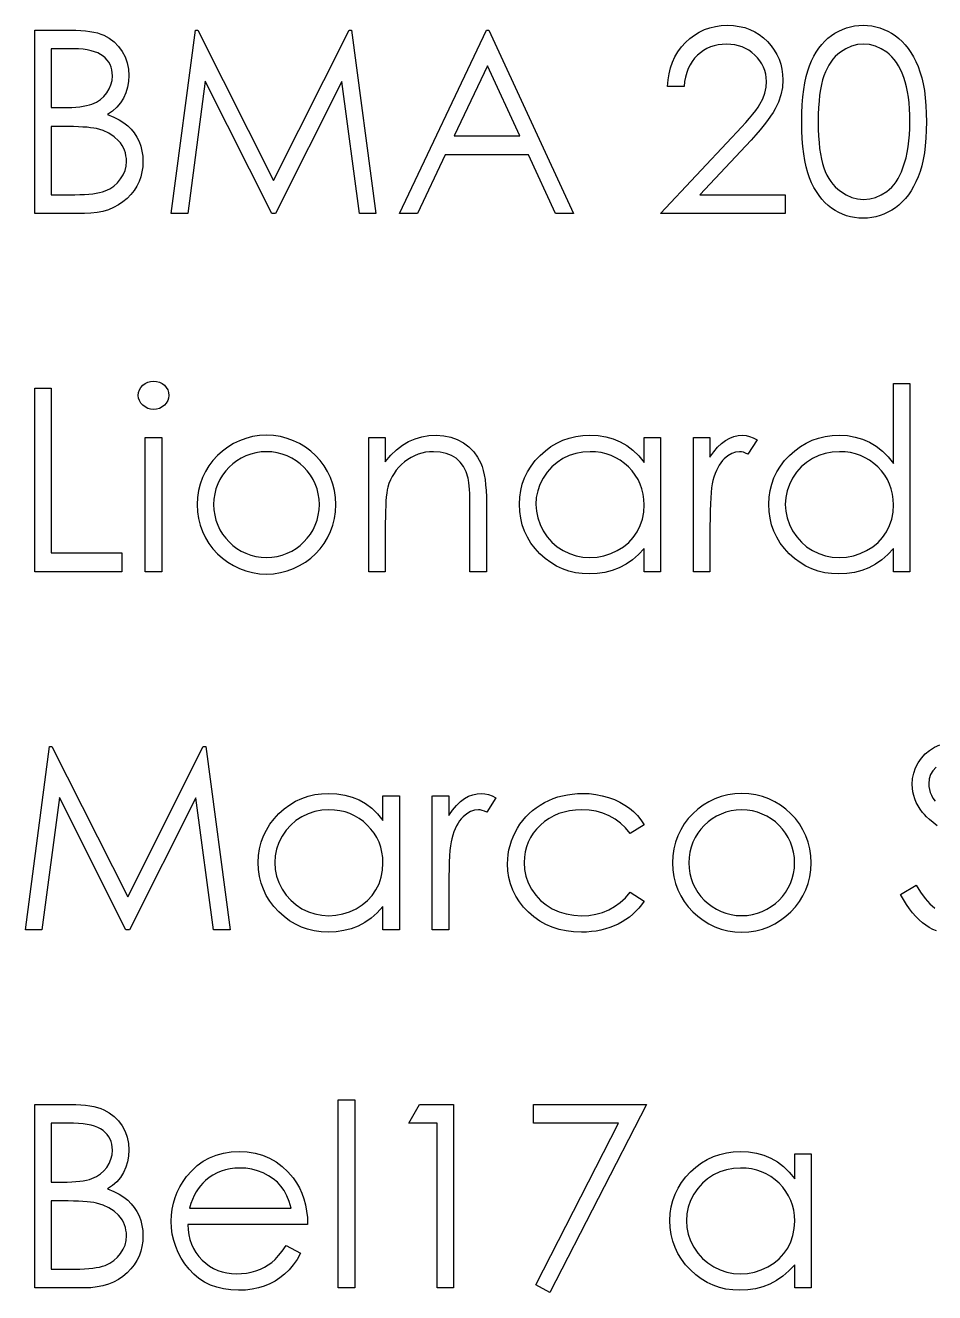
# Model space of a CAD drawing. Header units: millimetres. Extents: x -138 to 138, y -82 to 75.
# Drawn here: x -118.85 to -101.51, y -42.29 to -18.12 of the extents above; entities that cross this region are included whole.
import ezdxf

# ---------------------------------------------------------------- set-up
doc = ezdxf.new("R2010")
doc.units = ezdxf.units.MM

msp = doc.modelspace()

# ---------------------------------------------------------------- linework, layer by layer
at = {"color": 7, "linetype": 'Continuous', "flags": 128}
for points in [[(-106.289, -19.282), (-106.603, -19.282), (-106.603, -19.282), (-106.595, -19.157), (-106.577, -19.038), (-106.549, -18.925), (-106.511, -18.817), (-106.465, -18.716), (-106.408, -18.619), (-106.341, -18.528), (-106.265, -18.444), (-106.181, -18.366), (-106.092, -18.3), (-105.999, -18.244), (-105.902, -18.197), (-105.798, -18.162), (-105.691, -18.136), (-105.579, -18.12), (-105.462, -18.115), (-105.462, -18.115), (-105.347, -18.12), (-105.237, -18.135), (-105.133, -18.159), (-105.034, -18.193), (-104.942, -18.237), (-104.855, -18.29), (-104.773, -18.352), (-104.697, -18.425), (-104.628, -18.505), (-104.569, -18.587), (-104.519, -18.674), (-104.478, -18.763), (-104.446, -18.856), (-104.423, -18.953), (-104.41, -19.052), (-104.405, -19.156), (-104.405, -19.156), (-104.414, -19.302), (-104.441, -19.443), (-104.486, -19.579), (-104.55, -19.71), (-104.59, -19.778), (-104.639, -19.851), (-104.697, -19.931), (-104.763, -20.015), (-104.838, -20.106), (-104.921, -20.202), (-105.012, -20.304), (-105.113, -20.412), (-105.113, -20.412), (-105.988, -21.346), (-105.988, -21.346), (-104.36, -21.346), (-104.36, -21.346), (-104.36, -21.705), (-104.36, -21.705), (-106.738, -21.705), (-106.738, -21.705), (-105.381, -20.257), (-105.381, -20.257), (-105.282, -20.153), (-105.192, -20.056), (-105.111, -19.966), (-105.04, -19.884), (-104.977, -19.807), (-104.923, -19.739), (-104.879, -19.676), (-104.844, -19.621), (-104.789, -19.516), (-104.75, -19.408), (-104.726, -19.298), (-104.719, -19.184), (-104.719, -19.184), (-104.722, -19.112), (-104.733, -19.044), (-104.75, -18.978), (-104.773, -18.914), (-104.805, -18.852), (-104.843, -18.794), (-104.887, -18.738), (-104.939, -18.684), (-104.996, -18.635), (-105.055, -18.592), (-105.118, -18.556), (-105.184, -18.527), (-105.253, -18.504), (-105.324, -18.488), (-105.399, -18.478), (-105.478, -18.474), (-105.478, -18.474), (-105.56, -18.478), (-105.639, -18.488), (-105.714, -18.505), (-105.785, -18.528), (-105.853, -18.557), (-105.918, -18.594), (-105.979, -18.637), (-106.036, -18.687), (-106.089, -18.742), (-106.135, -18.803), (-106.176, -18.87), (-106.211, -18.941), (-106.239, -19.018), (-106.262, -19.101), (-106.279, -19.189), (-106.289, -19.282)], [(-104.046, -19.957), (-104.044, -19.788), (-104.037, -19.63), (-104.025, -19.481), (-104.008, -19.342), (-103.988, -19.213), (-103.962, -19.094), (-103.932, -18.984), (-103.898, -18.885), (-103.859, -18.793), (-103.816, -18.706), (-103.769, -18.627), (-103.719, -18.552), (-103.665, -18.483), (-103.607, -18.42), (-103.546, -18.363), (-103.48, -18.311), (-103.411, -18.265), (-103.34, -18.226), (-103.268, -18.192), (-103.193, -18.165), (-103.117, -18.143), (-103.038, -18.127), (-102.958, -18.118), (-102.875, -18.115), (-102.875, -18.115), (-102.792, -18.118), (-102.71, -18.127), (-102.631, -18.143), (-102.553, -18.165), (-102.477, -18.192), (-102.404, -18.226), (-102.331, -18.265), (-102.262, -18.312), (-102.195, -18.364), (-102.132, -18.423), (-102.072, -18.487), (-102.016, -18.557), (-101.963, -18.634), (-101.914, -18.717), (-101.869, -18.806), (-101.827, -18.901), (-101.79, -19.004), (-101.757, -19.115), (-101.73, -19.234), (-101.707, -19.361), (-101.69, -19.497), (-101.677, -19.642), (-101.67, -19.795), (-101.667, -19.957), (-101.667, -19.957), (-101.67, -20.117), (-101.677, -20.269), (-101.69, -20.414), (-101.707, -20.549), (-101.729, -20.676), (-101.756, -20.794), (-101.788, -20.905), (-101.825, -21.007), (-101.867, -21.102), (-101.911, -21.19), (-101.96, -21.273), (-102.012, -21.35), (-102.068, -21.421), (-102.129, -21.485), (-102.193, -21.544), (-102.26, -21.597), (-102.33, -21.643), (-102.402, -21.683), (-102.477, -21.717), (-102.552, -21.745), (-102.63, -21.767), (-102.71, -21.782), (-102.792, -21.792), (-102.875, -21.795), (-102.875, -21.795), (-102.958, -21.792), (-103.038, -21.783), (-103.117, -21.768), (-103.192, -21.747), (-103.267, -21.72), (-103.339, -21.686), (-103.409, -21.647), (-103.477, -21.602), (-103.542, -21.551), (-103.604, -21.494), (-103.661, -21.431), (-103.715, -21.362), (-103.766, -21.287), (-103.813, -21.207), (-103.856, -21.12), (-103.896, -21.027), (-103.931, -20.927), (-103.961, -20.817), (-103.987, -20.697), (-104.008, -20.568), (-104.025, -20.43), (-104.037, -20.281), (-104.044, -20.123), (-104.046, -19.957)], [(-118.674, -18.205), (-117.991, -18.205), (-117.991, -18.205), (-117.891, -18.207), (-117.797, -18.211), (-117.708, -18.219), (-117.626, -18.23), (-117.55, -18.244), (-117.48, -18.261), (-117.415, -18.282), (-117.357, -18.305), (-117.252, -18.362), (-117.159, -18.432), (-117.077, -18.516), (-117.007, -18.613), (-116.951, -18.719), (-116.911, -18.831), (-116.887, -18.949), (-116.879, -19.072), (-116.879, -19.072), (-116.885, -19.188), (-116.905, -19.298), (-116.937, -19.403), (-116.982, -19.503), (-117.04, -19.595), (-117.108, -19.678), (-117.19, -19.752), (-117.284, -19.817), (-117.284, -19.817), (-117.165, -19.865), (-117.061, -19.917), (-116.972, -19.973), (-116.896, -20.033), (-116.832, -20.098), (-116.776, -20.169), (-116.727, -20.248), (-116.685, -20.332), (-116.653, -20.421), (-116.629, -20.514), (-116.615, -20.611), (-116.61, -20.712), (-116.61, -20.712), (-116.615, -20.814), (-116.629, -20.912), (-116.653, -21.006), (-116.685, -21.096), (-116.728, -21.182), (-116.781, -21.265), (-116.843, -21.343), (-116.913, -21.417), (-116.993, -21.484), (-117.078, -21.543), (-117.17, -21.592), (-117.268, -21.633), (-117.373, -21.665), (-117.485, -21.687), (-117.603, -21.701), (-117.727, -21.705), (-117.727, -21.705), (-118.674, -21.705), (-118.674, -21.705), (-118.674, -18.205)], [(-116.071, -21.705), (-115.609, -18.205), (-115.609, -18.205), (-115.564, -18.205), (-115.564, -18.205), (-114.119, -21.077), (-114.119, -21.077), (-112.678, -18.205), (-112.678, -18.205), (-112.632, -18.205), (-112.632, -18.205), (-112.167, -21.705), (-112.167, -21.705), (-112.483, -21.705), (-112.483, -21.705), (-112.818, -19.187), (-112.818, -19.187), (-114.081, -21.705), (-114.081, -21.705), (-114.152, -21.705), (-114.152, -21.705), (-115.421, -19.181), (-115.421, -19.181), (-115.755, -21.705), (-115.755, -21.705), (-116.071, -21.705)], [(-110.014, -18.205), (-108.398, -21.705), (-108.398, -21.705), (-108.74, -21.705), (-108.74, -21.705), (-109.257, -20.583), (-109.257, -20.583), (-110.844, -20.583), (-110.844, -20.583), (-111.376, -21.705), (-111.376, -21.705), (-111.719, -21.705), (-111.719, -21.705), (-110.058, -18.205), (-110.058, -18.205), (-110.014, -18.205)], [(-118.36, -18.564), (-118.36, -19.686), (-118.36, -19.686), (-118.149, -19.686), (-118.149, -19.686), (-118.056, -19.685), (-117.97, -19.682), (-117.89, -19.676), (-117.816, -19.669), (-117.749, -19.659), (-117.688, -19.647), (-117.633, -19.634), (-117.585, -19.618), (-117.499, -19.579), (-117.423, -19.53), (-117.356, -19.472), (-117.299, -19.404), (-117.253, -19.329), (-117.22, -19.249), (-117.199, -19.166), (-117.193, -19.079), (-117.193, -19.079), (-117.196, -19.021), (-117.204, -18.965), (-117.218, -18.913), (-117.237, -18.864), (-117.262, -18.819), (-117.293, -18.777), (-117.329, -18.737), (-117.37, -18.702), (-117.418, -18.669), (-117.472, -18.641), (-117.532, -18.618), (-117.6, -18.599), (-117.673, -18.584), (-117.753, -18.573), (-117.84, -18.566), (-117.933, -18.564), (-117.933, -18.564), (-118.36, -18.564)], [(-103.732, -19.955), (-103.73, -20.095), (-103.725, -20.227), (-103.716, -20.351), (-103.705, -20.464), (-103.689, -20.569), (-103.671, -20.666), (-103.649, -20.754), (-103.624, -20.832), (-103.596, -20.905), (-103.564, -20.972), (-103.53, -21.035), (-103.492, -21.093), (-103.45, -21.147), (-103.406, -21.197), (-103.359, -21.242), (-103.308, -21.282), (-103.201, -21.35), (-103.092, -21.397), (-102.98, -21.426), (-102.865, -21.436), (-102.865, -21.436), (-102.749, -21.427), (-102.637, -21.398), (-102.529, -21.352), (-102.425, -21.286), (-102.375, -21.246), (-102.329, -21.202), (-102.285, -21.152), (-102.244, -21.098), (-102.207, -21.04), (-102.173, -20.976), (-102.142, -20.908), (-102.114, -20.835), (-102.114, -20.835), (-102.083, -20.741), (-102.056, -20.643), (-102.033, -20.54), (-102.014, -20.433), (-102, -20.32), (-101.99, -20.203), (-101.984, -20.081), (-101.982, -19.955), (-101.982, -19.955), (-101.984, -19.829), (-101.989, -19.708), (-101.998, -19.594), (-102.011, -19.485), (-102.028, -19.382), (-102.047, -19.286), (-102.072, -19.194), (-102.099, -19.109), (-102.13, -19.029), (-102.164, -18.955), (-102.2, -18.887), (-102.24, -18.824), (-102.282, -18.766), (-102.327, -18.714), (-102.375, -18.668), (-102.425, -18.627), (-102.531, -18.561), (-102.639, -18.512), (-102.751, -18.484), (-102.865, -18.474), (-102.865, -18.474), (-102.981, -18.484), (-103.094, -18.512), (-103.202, -18.561), (-103.308, -18.627), (-103.359, -18.667), (-103.406, -18.712), (-103.45, -18.762), (-103.49, -18.816), (-103.528, -18.874), (-103.563, -18.937), (-103.595, -19.004), (-103.624, -19.077), (-103.649, -19.155), (-103.671, -19.243), (-103.689, -19.339), (-103.704, -19.445), (-103.716, -19.559), (-103.725, -19.682), (-103.73, -19.814), (-103.732, -19.955)], [(-110.039, -18.887), (-110.673, -20.224), (-110.673, -20.224), (-109.423, -20.224), (-109.423, -20.224), (-110.04, -18.887)], [(-118.36, -20.045), (-118.36, -21.346), (-118.36, -21.346), (-117.912, -21.346), (-117.912, -21.346), (-117.816, -21.345), (-117.727, -21.342), (-117.645, -21.336), (-117.569, -21.328), (-117.5, -21.318), (-117.437, -21.306), (-117.381, -21.291), (-117.332, -21.274), (-117.244, -21.233), (-117.166, -21.181), (-117.096, -21.119), (-117.036, -21.047), (-116.987, -20.968), (-116.952, -20.886), (-116.931, -20.8), (-116.924, -20.712), (-116.924, -20.712), (-116.926, -20.656), (-116.934, -20.602), (-116.946, -20.55), (-116.962, -20.5), (-116.983, -20.452), (-117.01, -20.405), (-117.041, -20.36), (-117.077, -20.318), (-117.16, -20.24), (-117.258, -20.175), (-117.37, -20.124), (-117.497, -20.086), (-117.497, -20.086), (-117.548, -20.076), (-117.608, -20.068), (-117.677, -20.061), (-117.754, -20.055), (-117.84, -20.051), (-117.936, -20.048), (-118.039, -20.046), (-118.152, -20.045), (-118.152, -20.045), (-118.36, -20.045)], [(-116.409, -24.904), (-116.351, -24.909), (-116.297, -24.924), (-116.247, -24.949), (-116.202, -24.983), (-116.165, -25.024), (-116.138, -25.071), (-116.122, -25.121), (-116.116, -25.175), (-116.116, -25.175), (-116.122, -25.227), (-116.138, -25.276), (-116.165, -25.322), (-116.202, -25.363), (-116.247, -25.397), (-116.297, -25.423), (-116.351, -25.437), (-116.409, -25.442), (-116.409, -25.442), (-116.467, -25.437), (-116.519, -25.423), (-116.569, -25.397), (-116.614, -25.363), (-116.651, -25.322), (-116.678, -25.276), (-116.694, -25.227), (-116.699, -25.175), (-116.699, -25.175), (-116.694, -25.121), (-116.678, -25.071), (-116.651, -25.024), (-116.614, -24.983), (-116.569, -24.949), (-116.519, -24.924), (-116.467, -24.909), (-116.409, -24.904)], [(-118.674, -25.039), (-118.36, -25.039), (-118.36, -25.039), (-118.36, -28.18), (-118.36, -28.18), (-117.014, -28.18), (-117.014, -28.18), (-117.014, -28.539), (-117.014, -28.539), (-118.674, -28.539), (-118.674, -28.539), (-118.674, -25.039)], [(-101.982, -24.949), (-101.982, -28.539), (-101.982, -28.539), (-102.296, -28.539), (-102.296, -28.539), (-102.296, -28.096), (-102.296, -28.096), (-102.404, -28.214), (-102.519, -28.315), (-102.641, -28.399), (-102.768, -28.466), (-102.902, -28.517), (-103.042, -28.554), (-103.188, -28.576), (-103.34, -28.583), (-103.34, -28.583), (-103.476, -28.577), (-103.606, -28.559), (-103.732, -28.529), (-103.852, -28.487), (-103.967, -28.432), (-104.078, -28.365), (-104.183, -28.287), (-104.283, -28.196), (-104.375, -28.096), (-104.454, -27.992), (-104.521, -27.882), (-104.576, -27.766), (-104.619, -27.645), (-104.649, -27.52), (-104.668, -27.389), (-104.674, -27.253), (-104.674, -27.253), (-104.668, -27.119), (-104.649, -26.99), (-104.618, -26.867), (-104.575, -26.748), (-104.52, -26.634), (-104.452, -26.526), (-104.372, -26.421), (-104.28, -26.322), (-104.179, -26.232), (-104.072, -26.153), (-103.961, -26.087), (-103.845, -26.033), (-103.724, -25.99), (-103.598, -25.96), (-103.467, -25.942), (-103.33, -25.936), (-103.33, -25.936), (-103.174, -25.944), (-103.025, -25.97), (-102.885, -26.012), (-102.751, -26.071), (-102.626, -26.147), (-102.507, -26.24), (-102.398, -26.35), (-102.296, -26.476), (-102.296, -26.476), (-102.296, -24.949), (-102.296, -24.949), (-101.982, -24.949)], [(-116.565, -25.981), (-116.251, -25.981), (-116.251, -25.981), (-116.251, -28.539), (-116.251, -28.539), (-116.565, -28.539), (-116.565, -28.539), (-116.565, -25.981)], [(-112.302, -25.981), (-111.988, -25.981), (-111.988, -25.981), (-111.988, -26.442), (-111.988, -26.442), (-111.885, -26.319), (-111.777, -26.213), (-111.663, -26.126), (-111.544, -26.057), (-111.42, -26.004), (-111.29, -25.966), (-111.155, -25.944), (-111.015, -25.936), (-111.015, -25.936), (-110.873, -25.945), (-110.74, -25.972), (-110.615, -26.017), (-110.499, -26.08), (-110.394, -26.159), (-110.302, -26.25), (-110.227, -26.354), (-110.166, -26.47), (-110.14, -26.535), (-110.119, -26.61), (-110.101, -26.692), (-110.085, -26.783), (-110.074, -26.882), (-110.065, -26.99), (-110.06, -27.108), (-110.058, -27.232), (-110.058, -27.232), (-110.058, -28.539), (-110.058, -28.539), (-110.373, -28.539), (-110.373, -28.539), (-110.373, -27.335), (-110.373, -27.335), (-110.373, -27.231), (-110.375, -27.136), (-110.377, -27.049), (-110.382, -26.972), (-110.387, -26.904), (-110.394, -26.845), (-110.401, -26.794), (-110.41, -26.753), (-110.41, -26.753), (-110.445, -26.636), (-110.495, -26.533), (-110.558, -26.447), (-110.635, -26.376), (-110.725, -26.321), (-110.827, -26.282), (-110.942, -26.258), (-111.069, -26.25), (-111.069, -26.25), (-111.145, -26.253), (-111.219, -26.262), (-111.291, -26.277), (-111.36, -26.298), (-111.428, -26.326), (-111.494, -26.359), (-111.558, -26.399), (-111.62, -26.445), (-111.678, -26.495), (-111.731, -26.548), (-111.778, -26.604), (-111.821, -26.663), (-111.858, -26.725), (-111.89, -26.789), (-111.918, -26.857), (-111.94, -26.927), (-111.94, -26.927), (-111.951, -26.979), (-111.961, -27.041), (-111.969, -27.112), (-111.976, -27.193), (-111.981, -27.284), (-111.985, -27.384), (-111.987, -27.494), (-111.988, -27.614), (-111.988, -27.614), (-111.988, -28.539), (-111.988, -28.539), (-112.302, -28.539), (-112.302, -28.539), (-112.302, -25.981)], [(-106.738, -25.981), (-106.738, -28.539), (-106.738, -28.539), (-107.052, -28.539), (-107.052, -28.539), (-107.052, -28.096), (-107.052, -28.096), (-107.161, -28.214), (-107.275, -28.315), (-107.397, -28.399), (-107.525, -28.466), (-107.659, -28.517), (-107.798, -28.554), (-107.945, -28.576), (-108.097, -28.583), (-108.097, -28.583), (-108.232, -28.577), (-108.362, -28.559), (-108.488, -28.529), (-108.609, -28.487), (-108.724, -28.432), (-108.834, -28.365), (-108.939, -28.287), (-109.04, -28.196), (-109.132, -28.096), (-109.211, -27.992), (-109.277, -27.882), (-109.333, -27.766), (-109.376, -27.645), (-109.406, -27.52), (-109.424, -27.389), (-109.43, -27.253), (-109.43, -27.253), (-109.424, -27.119), (-109.406, -26.99), (-109.375, -26.867), (-109.331, -26.748), (-109.276, -26.634), (-109.209, -26.526), (-109.129, -26.421), (-109.036, -26.322), (-108.935, -26.232), (-108.829, -26.153), (-108.718, -26.087), (-108.602, -26.033), (-108.48, -25.99), (-108.354, -25.96), (-108.223, -25.942), (-108.087, -25.936), (-108.087, -25.936), (-107.931, -25.944), (-107.782, -25.967), (-107.641, -26.006), (-107.508, -26.06), (-107.382, -26.131), (-107.264, -26.221), (-107.154, -26.328), (-107.052, -26.454), (-107.052, -26.454), (-107.052, -25.981), (-107.052, -25.981), (-106.738, -25.981)], [(-106.11, -25.981), (-105.796, -25.981), (-105.796, -25.981), (-105.796, -26.357), (-105.796, -26.357), (-105.724, -26.254), (-105.65, -26.165), (-105.575, -26.093), (-105.498, -26.036), (-105.419, -25.992), (-105.338, -25.96), (-105.256, -25.942), (-105.172, -25.936), (-105.172, -25.936), (-105.106, -25.942), (-105.039, -25.958), (-104.97, -25.985), (-104.898, -26.024), (-104.898, -26.024), (-105.071, -26.296), (-105.071, -26.296), (-105.116, -26.276), (-105.158, -26.261), (-105.197, -26.253), (-105.231, -26.25), (-105.231, -26.25), (-105.306, -26.258), (-105.381, -26.284), (-105.453, -26.326), (-105.524, -26.385), (-105.559, -26.42), (-105.591, -26.461), (-105.62, -26.506), (-105.648, -26.556), (-105.674, -26.61), (-105.698, -26.669), (-105.72, -26.733), (-105.74, -26.801), (-105.74, -26.801), (-105.753, -26.862), (-105.764, -26.937), (-105.774, -27.026), (-105.782, -27.129), (-105.788, -27.246), (-105.792, -27.376), (-105.795, -27.52), (-105.796, -27.679), (-105.796, -27.679), (-105.796, -28.539), (-105.796, -28.539), (-106.11, -28.539), (-106.11, -28.539), (-106.11, -25.981)], [(-108.083, -26.25), (-108.22, -26.258), (-108.352, -26.283), (-108.478, -26.324), (-108.599, -26.382), (-108.712, -26.454), (-108.812, -26.54), (-108.9, -26.639), (-108.977, -26.752), (-109.038, -26.873), (-109.081, -26.997), (-109.108, -27.125), (-109.116, -27.256), (-109.116, -27.256), (-109.107, -27.387), (-109.081, -27.514), (-109.037, -27.639), (-108.975, -27.761), (-108.898, -27.875), (-108.81, -27.975), (-108.709, -28.062), (-108.596, -28.135), (-108.475, -28.194), (-108.349, -28.236), (-108.219, -28.261), (-108.085, -28.269), (-108.085, -28.269), (-107.949, -28.261), (-107.817, -28.236), (-107.689, -28.195), (-107.564, -28.137), (-107.448, -28.065), (-107.346, -27.98), (-107.259, -27.884), (-107.185, -27.777), (-107.127, -27.66), (-107.085, -27.535), (-107.06, -27.404), (-107.052, -27.265), (-107.052, -27.265), (-107.057, -27.159), (-107.071, -27.058), (-107.094, -26.96), (-107.126, -26.868), (-107.168, -26.779), (-107.22, -26.695), (-107.28, -26.616), (-107.35, -26.541), (-107.426, -26.473), (-107.507, -26.413), (-107.593, -26.364), (-107.682, -26.323), (-107.776, -26.291), (-107.874, -26.268), (-107.976, -26.254), (-108.083, -26.25)], [(-103.326, -26.25), (-103.464, -26.258), (-103.596, -26.283), (-103.722, -26.324), (-103.843, -26.382), (-103.955, -26.454), (-104.055, -26.54), (-104.144, -26.639), (-104.22, -26.752), (-104.281, -26.873), (-104.325, -26.997), (-104.351, -27.125), (-104.36, -27.256), (-104.36, -27.256), (-104.351, -27.387), (-104.325, -27.514), (-104.281, -27.639), (-104.219, -27.761), (-104.142, -27.875), (-104.053, -27.975), (-103.952, -28.062), (-103.84, -28.135), (-103.718, -28.194), (-103.593, -28.236), (-103.463, -28.261), (-103.329, -28.269), (-103.329, -28.269), (-103.193, -28.261), (-103.061, -28.236), (-102.932, -28.195), (-102.807, -28.137), (-102.692, -28.065), (-102.589, -27.98), (-102.502, -27.884), (-102.429, -27.777), (-102.371, -27.66), (-102.329, -27.535), (-102.304, -27.404), (-102.296, -27.265), (-102.296, -27.265), (-102.301, -27.159), (-102.315, -27.058), (-102.338, -26.96), (-102.37, -26.868), (-102.412, -26.779), (-102.463, -26.695), (-102.523, -26.616), (-102.594, -26.541), (-102.67, -26.473), (-102.751, -26.413), (-102.836, -26.364), (-102.925, -26.323), (-103.019, -26.291), (-103.117, -26.268), (-103.22, -26.254), (-103.326, -26.25)], [(-118.853, -35.372), (-118.391, -31.872), (-118.391, -31.872), (-118.346, -31.872), (-118.346, -31.872), (-116.901, -34.744), (-116.901, -34.744), (-115.46, -31.872), (-115.46, -31.872), (-115.414, -31.872), (-115.414, -31.872), (-114.949, -35.372), (-114.949, -35.372), (-115.265, -35.372), (-115.265, -35.372), (-115.6, -32.853), (-115.6, -32.853), (-116.864, -35.372), (-116.864, -35.372), (-116.934, -35.372), (-116.934, -35.372), (-118.203, -32.848), (-118.203, -32.848), (-118.537, -35.372), (-118.537, -35.372), (-118.853, -35.372)], [(-101.464, -33.386), (-101.541, -33.324), (-101.608, -33.267), (-101.663, -33.217), (-101.707, -33.171), (-101.741, -33.132), (-101.741, -33.132), (-101.787, -33.069), (-101.827, -33.006), (-101.86, -32.942), (-101.888, -32.875), (-101.909, -32.809), (-101.925, -32.74), (-101.934, -32.67), (-101.937, -32.599), (-101.937, -32.599), (-101.93, -32.488), (-101.909, -32.382), (-101.874, -32.281), (-101.826, -32.185), (-101.764, -32.096), (-101.692, -32.017), (-101.608, -31.949), (-101.513, -31.89), (-101.41, -31.843)], [(-101.479, -32.269), (-101.542, -32.337), (-101.587, -32.412), (-101.613, -32.494), (-101.623, -32.584), (-101.623, -32.584), (-101.62, -32.64), (-101.61, -32.696), (-101.595, -32.75), (-101.573, -32.804), (-101.543, -32.859), (-101.503, -32.916)], [(-111.719, -32.814), (-111.719, -35.372), (-111.719, -35.372), (-112.033, -35.372), (-112.033, -35.372), (-112.033, -34.929), (-112.033, -34.929), (-112.141, -35.047), (-112.256, -35.148), (-112.378, -35.232), (-112.505, -35.3), (-112.639, -35.351), (-112.779, -35.387), (-112.925, -35.41), (-113.077, -35.417), (-113.077, -35.417), (-113.213, -35.41), (-113.343, -35.392), (-113.469, -35.362), (-113.589, -35.32), (-113.704, -35.265), (-113.815, -35.199), (-113.92, -35.12), (-114.02, -35.029), (-114.112, -34.929), (-114.192, -34.825), (-114.258, -34.715), (-114.314, -34.599), (-114.356, -34.479), (-114.386, -34.353), (-114.405, -34.222), (-114.411, -34.086), (-114.411, -34.086), (-114.405, -33.953), (-114.386, -33.824), (-114.356, -33.7), (-114.312, -33.581), (-114.257, -33.468), (-114.189, -33.359), (-114.11, -33.254), (-114.017, -33.156), (-113.916, -33.065), (-113.809, -32.987), (-113.699, -32.92), (-113.582, -32.866), (-113.461, -32.823), (-113.335, -32.793), (-113.204, -32.776), (-113.068, -32.769), (-113.068, -32.769), (-112.911, -32.777), (-112.763, -32.8), (-112.622, -32.839), (-112.489, -32.893), (-112.363, -32.964), (-112.245, -33.054), (-112.135, -33.161), (-112.033, -33.287), (-112.033, -33.287), (-112.033, -32.814), (-112.033, -32.814), (-111.719, -32.814)], [(-111.09, -32.814), (-110.776, -32.814), (-110.776, -32.814), (-110.776, -33.191), (-110.776, -33.191), (-110.705, -33.087), (-110.631, -32.999), (-110.556, -32.926), (-110.479, -32.869), (-110.4, -32.825), (-110.319, -32.794), (-110.237, -32.776), (-110.152, -32.769), (-110.152, -32.769), (-110.087, -32.775), (-110.02, -32.791), (-109.95, -32.818), (-109.879, -32.857), (-109.879, -32.857), (-110.051, -33.129), (-110.051, -33.129), (-110.097, -33.109), (-110.139, -33.095), (-110.178, -33.086), (-110.212, -33.083), (-110.212, -33.083), (-110.287, -33.092), (-110.361, -33.117), (-110.434, -33.159), (-110.505, -33.218), (-110.539, -33.254), (-110.572, -33.294), (-110.601, -33.339), (-110.629, -33.389), (-110.655, -33.444), (-110.679, -33.503), (-110.701, -33.566), (-110.72, -33.634), (-110.72, -33.634), (-110.734, -33.695), (-110.745, -33.77), (-110.755, -33.86), (-110.762, -33.963), (-110.769, -34.079), (-110.773, -34.209), (-110.776, -34.354), (-110.776, -34.512), (-110.776, -34.512), (-110.776, -35.372), (-110.776, -35.372), (-111.091, -35.372), (-111.091, -35.372), (-111.091, -32.814)], [(-107.052, -33.369), (-107.315, -33.532), (-107.315, -33.532), (-107.404, -33.427), (-107.501, -33.336), (-107.606, -33.259), (-107.718, -33.196), (-107.839, -33.146), (-107.967, -33.111), (-108.102, -33.09), (-108.246, -33.083), (-108.246, -33.083), (-108.361, -33.088), (-108.472, -33.102), (-108.577, -33.125), (-108.677, -33.156), (-108.773, -33.198), (-108.863, -33.248), (-108.949, -33.307), (-109.029, -33.376), (-109.102, -33.451), (-109.165, -33.53), (-109.219, -33.613), (-109.263, -33.7), (-109.297, -33.79), (-109.321, -33.885), (-109.336, -33.984), (-109.341, -34.086), (-109.341, -34.086), (-109.331, -34.22), (-109.305, -34.35), (-109.26, -34.476), (-109.197, -34.598), (-109.119, -34.711), (-109.027, -34.811), (-108.923, -34.897), (-108.804, -34.97), (-108.675, -35.028), (-108.539, -35.07), (-108.395, -35.094), (-108.244, -35.103), (-108.244, -35.103), (-108.105, -35.096), (-107.973, -35.075), (-107.847, -35.04), (-107.727, -34.99), (-107.614, -34.927), (-107.508, -34.85), (-107.408, -34.759), (-107.315, -34.654), (-107.315, -34.654), (-107.052, -34.826), (-107.052, -34.826), (-107.1, -34.894), (-107.152, -34.959), (-107.208, -35.019), (-107.267, -35.075), (-107.33, -35.128), (-107.398, -35.176), (-107.47, -35.221), (-107.545, -35.262), (-107.623, -35.298), (-107.705, -35.33), (-107.788, -35.356), (-107.875, -35.378), (-107.964, -35.395), (-108.057, -35.407), (-108.151, -35.415), (-108.249, -35.417), (-108.249, -35.417), (-108.397, -35.411), (-108.539, -35.393), (-108.674, -35.363), (-108.803, -35.322), (-108.926, -35.269), (-109.043, -35.204), (-109.152, -35.126), (-109.255, -35.037), (-109.349, -34.94), (-109.43, -34.837), (-109.498, -34.73), (-109.554, -34.617), (-109.599, -34.498), (-109.629, -34.376), (-109.648, -34.247), (-109.655, -34.114), (-109.655, -34.114), (-109.652, -34.024), (-109.643, -33.935), (-109.629, -33.847), (-109.608, -33.761), (-109.582, -33.677), (-109.549, -33.595), (-109.512, -33.514), (-109.468, -33.435), (-109.419, -33.358), (-109.366, -33.287), (-109.308, -33.219), (-109.246, -33.156), (-109.18, -33.097), (-109.109, -33.042), (-109.033, -32.992), (-108.954, -32.945), (-108.871, -32.904), (-108.786, -32.868), (-108.698, -32.838), (-108.608, -32.813), (-108.515, -32.794), (-108.421, -32.781), (-108.323, -32.772), (-108.223, -32.769), (-108.223, -32.769), (-108.097, -32.774), (-107.973, -32.789), (-107.852, -32.813), (-107.733, -32.847), (-107.619, -32.889), (-107.514, -32.937), (-107.419, -32.991), (-107.332, -33.05), (-107.253, -33.117), (-107.18, -33.192), (-107.112, -33.276), (-107.052, -33.369)], [(-113.063, -33.083), (-113.201, -33.092), (-113.333, -33.116), (-113.459, -33.158), (-113.58, -33.215), (-113.692, -33.287), (-113.793, -33.374), (-113.881, -33.473), (-113.957, -33.585), (-114.018, -33.706), (-114.062, -33.831), (-114.089, -33.958), (-114.097, -34.09), (-114.097, -34.09), (-114.088, -34.22), (-114.062, -34.348), (-114.018, -34.472), (-113.956, -34.594), (-113.879, -34.708), (-113.791, -34.808), (-113.69, -34.895), (-113.577, -34.969), (-113.455, -35.028), (-113.33, -35.069), (-113.2, -35.094), (-113.066, -35.103), (-113.066, -35.103), (-112.93, -35.094), (-112.798, -35.07), (-112.669, -35.028), (-112.545, -34.97), (-112.429, -34.898), (-112.327, -34.814), (-112.24, -34.718), (-112.166, -34.61), (-112.108, -34.493), (-112.066, -34.369), (-112.041, -34.237), (-112.033, -34.099), (-112.033, -34.099), (-112.038, -33.993), (-112.052, -33.891), (-112.075, -33.794), (-112.107, -33.701), (-112.149, -33.613), (-112.2, -33.529), (-112.261, -33.449), (-112.331, -33.374), (-112.407, -33.306), (-112.488, -33.247), (-112.573, -33.197), (-112.662, -33.156), (-112.756, -33.124), (-112.855, -33.102), (-112.957, -33.088), (-113.063, -33.083)], [(-102.161, -34.697), (-101.865, -34.519), (-101.865, -34.519), (-101.78, -34.656), (-101.693, -34.774), (-101.602, -34.875), (-101.507, -34.957)], [(-101.475, -35.393), (-101.545, -35.363), (-101.613, -35.327), (-101.679, -35.286), (-101.744, -35.238), (-101.807, -35.183), (-101.869, -35.12), (-101.93, -35.05), (-101.99, -34.973), (-102.048, -34.888), (-102.105, -34.796), (-102.161, -34.697)], [(-112.885, -38.615), (-112.571, -38.615), (-112.571, -38.615), (-112.571, -42.205), (-112.571, -42.205), (-112.885, -42.205), (-112.885, -42.205), (-112.885, -38.615)], [(-118.674, -38.705), (-117.991, -38.705), (-117.991, -38.705), (-117.891, -38.707), (-117.797, -38.711), (-117.708, -38.719), (-117.626, -38.73), (-117.55, -38.744), (-117.48, -38.761), (-117.415, -38.782), (-117.357, -38.805), (-117.252, -38.862), (-117.159, -38.932), (-117.077, -39.016), (-117.007, -39.113), (-116.951, -39.219), (-116.911, -39.331), (-116.887, -39.449), (-116.879, -39.572), (-116.879, -39.572), (-116.885, -39.688), (-116.905, -39.798), (-116.937, -39.903), (-116.982, -40.003), (-117.04, -40.095), (-117.108, -40.178), (-117.19, -40.252), (-117.284, -40.317), (-117.284, -40.317), (-117.165, -40.365), (-117.061, -40.417), (-116.972, -40.473), (-116.896, -40.533), (-116.832, -40.598), (-116.776, -40.669), (-116.727, -40.748), (-116.685, -40.832), (-116.653, -40.921), (-116.629, -41.014), (-116.615, -41.111), (-116.61, -41.212), (-116.61, -41.212), (-116.615, -41.314), (-116.629, -41.412), (-116.653, -41.506), (-116.685, -41.596), (-116.728, -41.682), (-116.781, -41.765), (-116.843, -41.843), (-116.913, -41.917), (-116.993, -41.984), (-117.078, -42.043), (-117.17, -42.092), (-117.268, -42.133), (-117.373, -42.165), (-117.485, -42.187), (-117.603, -42.201), (-117.727, -42.205), (-117.727, -42.205), (-118.674, -42.205), (-118.674, -42.205), (-118.674, -38.705)], [(-111.334, -38.705), (-110.687, -38.705), (-110.687, -38.705), (-110.687, -42.205), (-110.687, -42.205), (-111.001, -42.205), (-111.001, -42.205), (-111.001, -39.064), (-111.001, -39.064), (-111.539, -39.064), (-111.539, -39.064), (-111.334, -38.705)], [(-109.161, -38.705), (-107.007, -38.705), (-107.007, -38.705), (-108.847, -42.295), (-108.847, -42.295), (-109.118, -42.146), (-109.118, -42.146), (-107.539, -39.064), (-107.539, -39.064), (-109.161, -39.064), (-109.161, -39.064), (-109.161, -38.705)], [(-118.36, -39.064), (-118.36, -40.186), (-118.36, -40.186), (-118.149, -40.186), (-118.149, -40.186), (-118.056, -40.185), (-117.97, -40.182), (-117.89, -40.176), (-117.816, -40.169), (-117.749, -40.159), (-117.688, -40.147), (-117.633, -40.134), (-117.585, -40.118), (-117.499, -40.079), (-117.423, -40.03), (-117.356, -39.972), (-117.299, -39.904), (-117.253, -39.829), (-117.22, -39.749), (-117.199, -39.666), (-117.193, -39.579), (-117.193, -39.579), (-117.196, -39.521), (-117.204, -39.465), (-117.218, -39.413), (-117.237, -39.364), (-117.262, -39.319), (-117.293, -39.277), (-117.329, -39.237), (-117.37, -39.202), (-117.418, -39.169), (-117.472, -39.141), (-117.532, -39.118), (-117.6, -39.099), (-117.673, -39.084), (-117.753, -39.073), (-117.84, -39.066), (-117.933, -39.064), (-117.933, -39.064), (-118.36, -39.064)], [(-113.882, -41.397), (-113.603, -41.544), (-113.603, -41.544), (-113.672, -41.661), (-113.746, -41.766), (-113.824, -41.86), (-113.908, -41.942), (-113.997, -42.012), (-114.091, -42.074), (-114.192, -42.127), (-114.297, -42.172), (-114.408, -42.206), (-114.527, -42.23), (-114.652, -42.245), (-114.785, -42.25), (-114.785, -42.25), (-114.932, -42.244), (-115.071, -42.225), (-115.201, -42.193), (-115.324, -42.149), (-115.437, -42.092), (-115.543, -42.023), (-115.641, -41.941), (-115.731, -41.846), (-115.81, -41.744), (-115.88, -41.638), (-115.938, -41.529), (-115.986, -41.416), (-116.024, -41.3), (-116.05, -41.182), (-116.066, -41.059), (-116.071, -40.933), (-116.071, -40.933), (-116.066, -40.816), (-116.053, -40.701), (-116.03, -40.589), (-115.998, -40.48), (-115.956, -40.375), (-115.906, -40.274), (-115.846, -40.175), (-115.777, -40.079), (-115.777, -40.079), (-115.679, -39.968), (-115.574, -39.87), (-115.461, -39.789), (-115.34, -39.722), (-115.211, -39.67), (-115.074, -39.632), (-114.93, -39.61), (-114.777, -39.603), (-114.777, -39.603), (-114.62, -39.61), (-114.471, -39.634), (-114.33, -39.673), (-114.197, -39.728), (-114.072, -39.799), (-113.956, -39.886), (-113.847, -39.988), (-113.747, -40.106), (-113.747, -40.106), (-113.683, -40.198), (-113.627, -40.295), (-113.579, -40.398), (-113.541, -40.506), (-113.51, -40.619), (-113.488, -40.738), (-113.474, -40.863), (-113.469, -40.994), (-113.469, -40.994), (-115.757, -40.994), (-115.757, -40.994), (-115.751, -41.095), (-115.737, -41.191), (-115.714, -41.283), (-115.684, -41.37), (-115.646, -41.452), (-115.599, -41.53), (-115.545, -41.603), (-115.482, -41.672), (-115.414, -41.733), (-115.341, -41.787), (-115.265, -41.833), (-115.184, -41.87), (-115.1, -41.899), (-115.012, -41.919), (-114.92, -41.932), (-114.824, -41.936), (-114.824, -41.936), (-114.73, -41.932), (-114.638, -41.921), (-114.547, -41.902), (-114.457, -41.876), (-114.371, -41.844), (-114.292, -41.806), (-114.22, -41.764), (-114.154, -41.717), (-114.09, -41.66), (-114.023, -41.587), (-113.954, -41.501), (-113.882, -41.397)], [(-103.866, -39.647), (-103.866, -42.205), (-103.866, -42.205), (-104.18, -42.205), (-104.18, -42.205), (-104.18, -41.763), (-104.18, -41.763), (-104.289, -41.881), (-104.403, -41.982), (-104.525, -42.066), (-104.653, -42.133), (-104.787, -42.184), (-104.926, -42.221), (-105.073, -42.243), (-105.225, -42.25), (-105.225, -42.25), (-105.36, -42.244), (-105.491, -42.226), (-105.616, -42.195), (-105.737, -42.153), (-105.852, -42.099), (-105.962, -42.032), (-106.068, -41.953), (-106.168, -41.862), (-106.26, -41.763), (-106.339, -41.658), (-106.406, -41.548), (-106.461, -41.433), (-106.504, -41.312), (-106.534, -41.186), (-106.552, -41.055), (-106.558, -40.919), (-106.558, -40.919), (-106.552, -40.786), (-106.534, -40.657), (-106.503, -40.534), (-106.46, -40.415), (-106.404, -40.301), (-106.337, -40.192), (-106.257, -40.088), (-106.164, -39.989), (-106.063, -39.898), (-105.957, -39.82), (-105.846, -39.753), (-105.73, -39.699), (-105.608, -39.657), (-105.482, -39.626), (-105.351, -39.609), (-105.215, -39.603), (-105.215, -39.603), (-105.059, -39.61), (-104.91, -39.633), (-104.769, -39.673), (-104.636, -39.727), (-104.51, -39.798), (-104.392, -39.887), (-104.283, -39.995), (-104.18, -40.121), (-104.18, -40.121), (-104.18, -39.647), (-104.18, -39.647), (-103.866, -39.647)], [(-113.783, -40.68), (-113.82, -40.555), (-113.866, -40.445), (-113.918, -40.347), (-113.978, -40.263), (-114.047, -40.189), (-114.127, -40.122), (-114.217, -40.063), (-114.317, -40.012), (-114.424, -39.97), (-114.534, -39.941), (-114.646, -39.922), (-114.761, -39.917), (-114.761, -39.917), (-114.855, -39.92), (-114.946, -39.931), (-115.034, -39.95), (-115.117, -39.976), (-115.198, -40.011), (-115.275, -40.051), (-115.349, -40.1), (-115.42, -40.157), (-115.42, -40.157), (-115.469, -40.203), (-115.515, -40.255), (-115.557, -40.311), (-115.597, -40.374), (-115.633, -40.443), (-115.667, -40.516), (-115.697, -40.595), (-115.724, -40.68), (-115.724, -40.68), (-113.783, -40.68)], [(-105.211, -39.917), (-105.348, -39.925), (-105.48, -39.95), (-105.606, -39.991), (-105.728, -40.049), (-105.84, -40.121), (-105.94, -40.207), (-106.028, -40.306), (-106.105, -40.419), (-106.166, -40.539), (-106.209, -40.664), (-106.236, -40.792), (-106.244, -40.923), (-106.244, -40.923), (-106.235, -41.053), (-106.209, -41.181), (-106.165, -41.306), (-106.103, -41.428), (-106.026, -41.541), (-105.938, -41.641), (-105.837, -41.728), (-105.724, -41.802), (-105.603, -41.861), (-105.477, -41.902), (-105.348, -41.928), (-105.214, -41.936), (-105.214, -41.936), (-105.078, -41.928), (-104.945, -41.903), (-104.817, -41.862), (-104.692, -41.803), (-104.576, -41.731), (-104.474, -41.647), (-104.387, -41.551), (-104.313, -41.444), (-104.255, -41.327), (-104.213, -41.202), (-104.189, -41.071), (-104.18, -40.932), (-104.18, -40.932), (-104.185, -40.826), (-104.199, -40.724), (-104.222, -40.627), (-104.255, -40.534), (-104.297, -40.446), (-104.348, -40.362), (-104.408, -40.283), (-104.478, -40.208), (-104.555, -40.14), (-104.635, -40.08), (-104.721, -40.03), (-104.81, -39.99), (-104.904, -39.957), (-105.002, -39.935), (-105.104, -39.921), (-105.211, -39.917)], [(-118.36, -40.545), (-118.36, -41.846), (-118.36, -41.846), (-117.912, -41.846), (-117.912, -41.846), (-117.816, -41.845), (-117.727, -41.842), (-117.645, -41.836), (-117.569, -41.828), (-117.5, -41.818), (-117.437, -41.806), (-117.381, -41.791), (-117.332, -41.774), (-117.244, -41.733), (-117.166, -41.681), (-117.096, -41.619), (-117.036, -41.547), (-116.987, -41.468), (-116.952, -41.386), (-116.931, -41.3), (-116.924, -41.212), (-116.924, -41.212), (-116.926, -41.156), (-116.934, -41.102), (-116.946, -41.05), (-116.962, -41), (-116.983, -40.952), (-117.01, -40.905), (-117.041, -40.86), (-117.077, -40.818), (-117.16, -40.74), (-117.258, -40.675), (-117.37, -40.624), (-117.497, -40.586), (-117.497, -40.586), (-117.548, -40.576), (-117.608, -40.568), (-117.677, -40.561), (-117.754, -40.555), (-117.84, -40.551), (-117.936, -40.548), (-118.039, -40.546), (-118.152, -40.545), (-118.152, -40.545), (-118.36, -40.545)]]:
    msp.add_lwpolyline(points, dxfattribs=at)
at = {"color": 7, "linetype": 'Continuous'}
for centre, radius, start, end in [((-114.253, -27.26), 1.324, 90.0012, 89.9988), ((-114.254, -27.259), 1.009, 90.0008, 89.9992), ((-105.188, -34.093), 1.324, 90.0007, 89.9993), ((-105.19, -34.093), 1.009, 90.0001, 89.9999)]:
    msp.add_arc(centre, radius, start, end, dxfattribs=at)

doc.saveas('drawing.dxf')
